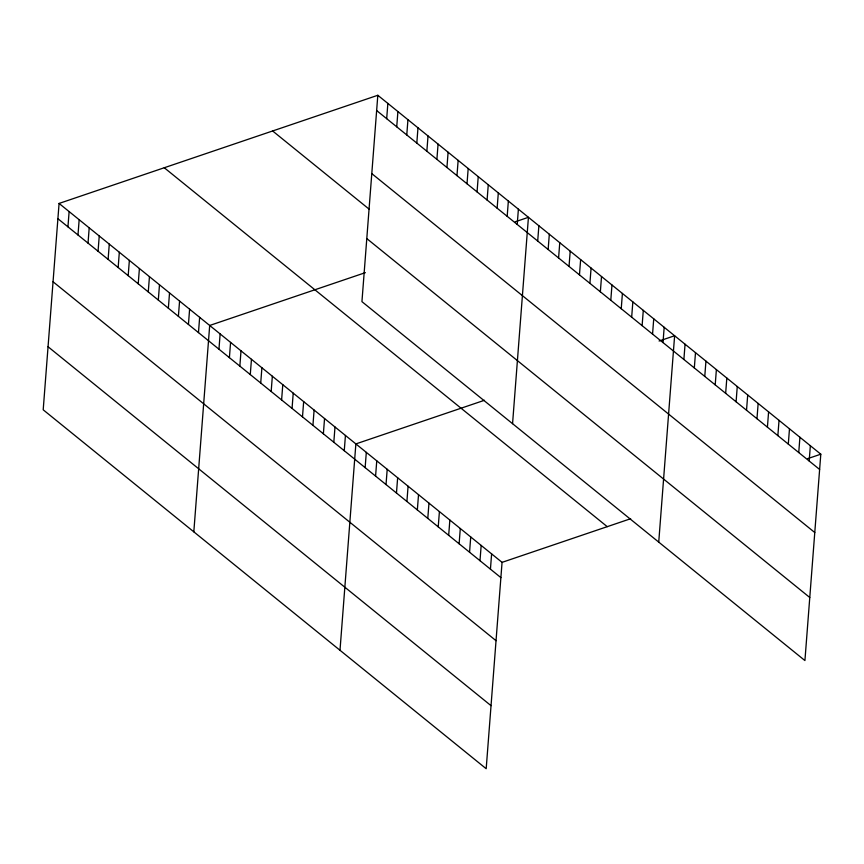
<?xml version="1.0" encoding="UTF-8"?>
<svg xmlns="http://www.w3.org/2000/svg" width="864" height="864" viewBox="0 0 864 864"><rect width="100%" height="100%" fill="white"/><g stroke="black" fill="none" stroke-linecap="round" stroke-linejoin="round"><path stroke-width="1.3" d="M59.076 203.44L43.2 409.806L486.184 768.722L502.06 562.356L59.076 203.44L377.816 95.278L820.8 454.194L804.924 660.56L361.94 301.644L377.816 95.278M67.943 226.843L69.12 211.572M77.987 234.976L79.164 219.704M88.031 243.119L89.197 227.848M98.064 251.251L99.241 235.98M108.108 259.384L109.285 244.112M118.152 267.516L119.329 252.256M128.185 275.659L129.362 260.388M138.229 283.792L139.406 268.52M148.273 291.924L149.45 276.653M158.317 300.056L159.484 284.796M168.35 308.2L169.528 292.928M178.394 316.332L179.572 301.061M188.438 324.464L189.605 309.193M198.472 332.608L199.649 317.336M193.817 531.835L209.693 325.469L365.364 272.646M218.959 349.196L220.136 333.925M229.403 357.664L230.58 342.392M239.846 366.12L241.013 350.849M250.279 374.576L251.456 359.305M260.723 383.044L261.9 367.772M271.166 391.5L272.344 376.229M281.61 399.956L282.787 384.685M292.054 408.424L293.22 393.152M302.486 416.88L303.664 401.609M312.93 425.336L314.107 410.065M323.374 433.804L324.551 418.532M333.817 442.26L334.994 426.989M344.261 450.716L345.438 435.456M339.995 650.279L355.871 443.912L484.456 400.28M386.683 118.681L387.86 103.41M365.137 467.64L366.314 452.369M396.727 126.824L397.904 111.553M375.581 476.096L376.758 460.836M406.771 134.957L407.948 119.686M386.024 484.564L387.202 469.292M416.815 143.089L417.982 127.818M396.468 493.02L397.645 477.749M426.848 151.222L428.026 135.961M406.912 501.476L408.078 486.216M436.892 159.365L438.07 144.094M417.344 509.944L418.522 494.672M446.936 167.497L448.103 152.226M427.788 518.4L428.965 503.129M456.97 175.63L458.147 160.358M438.232 526.856L439.409 511.596M467.014 183.762L468.191 168.502M448.675 535.324L449.852 520.052M477.058 191.905L478.235 176.634M459.119 543.78L460.296 528.509M487.091 200.038L488.268 184.766M469.562 552.236L470.729 536.976M497.135 208.17L498.312 192.91M479.995 560.704L481.172 545.432M507.179 216.313L508.356 201.042M490.439 569.16L491.616 553.889M517.223 224.446L518.389 209.174M512.557 423.673L528.433 217.307L515.29 221.767M537.7 241.034L538.877 225.774M548.143 249.502L549.32 234.23M558.587 257.958L559.764 242.687M569.03 266.425L570.197 251.154M579.463 274.882L580.64 259.61M589.907 283.338L591.084 268.067M600.35 291.805L601.528 276.534M610.794 300.262L611.971 284.99M621.238 308.718L622.404 293.447M631.67 317.185L632.848 301.914M642.114 325.642L643.291 310.37M652.558 334.098L653.735 318.827M663.001 342.565L664.178 327.294M658.735 542.117L674.622 335.75L659.081 341.021M683.888 359.478L685.055 344.218M694.321 367.945L695.498 352.674M704.765 376.402L705.942 361.13M715.208 384.858L716.386 369.598M725.652 393.325L726.829 378.054M736.096 401.782L737.262 386.51M746.528 410.238L747.706 394.978M756.972 418.705L758.149 403.434M767.416 427.162L768.593 411.89M777.859 435.618L779.036 420.358M788.303 444.085L789.48 428.814M798.746 452.542L799.913 437.27M809.179 460.998L810.356 445.738M502.06 562.356L630.644 518.724M807.656 458.654L820.8 454.194M376.65 110.549L819.623 469.465M371.79 173.61L814.774 532.526M272.635 130.972L369.025 209.066M366.79 238.583L809.773 597.499M164.268 167.746L607.241 526.662M57.91 218.711L500.882 577.616M53.05 281.772L496.033 640.688M48.049 346.745L491.033 705.661"/></g></svg>
